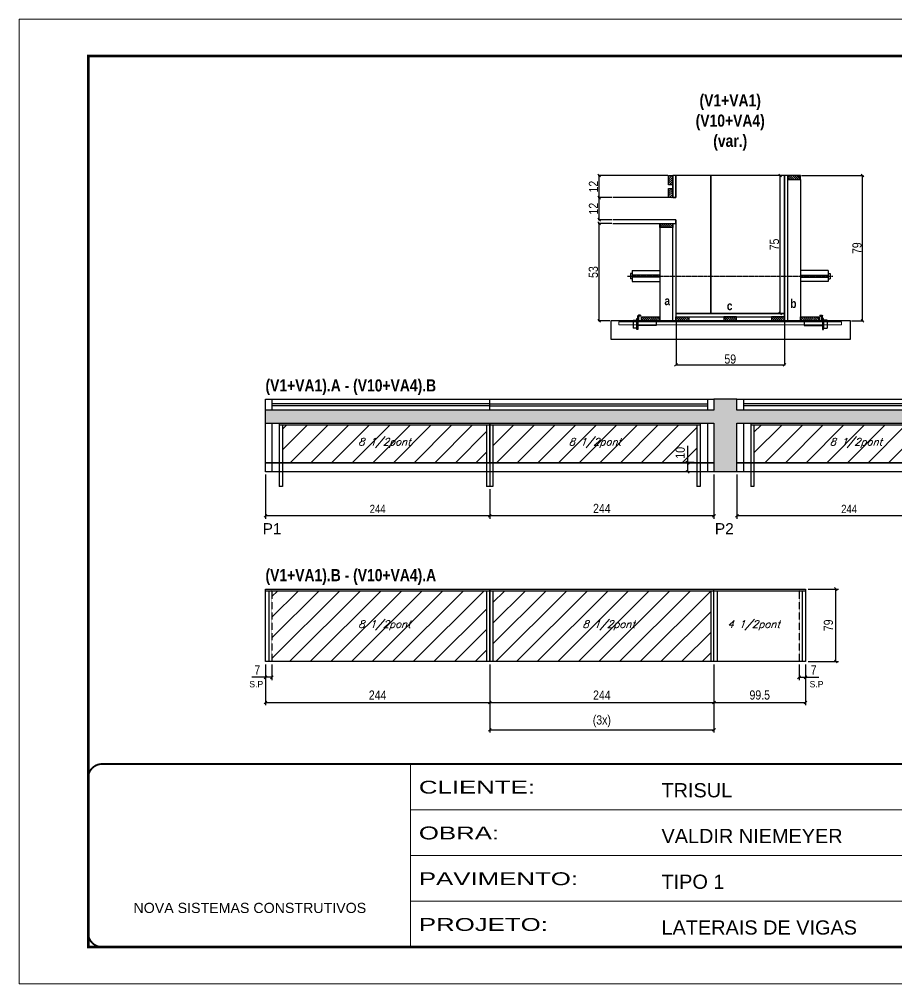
# Model space of a CAD drawing. Extents: x 3330 to 22105, y 1197 to 30204.
# Drawn here: x 16030 to 16984, y 20723 to 21773 of the extents above; entities that cross this region are included whole.
import ezdxf

# ---------------------------------------------------------------- set-up
doc = ezdxf.new("R2010")
doc.units = 0
for name, pattern in [('CONTINUO', [0]), ('DASHED', [0.75, 0.5, -0.25]), ('HIDDEN', [0.375, 0.25, -0.125])]:
    doc.linetypes.add(name, pattern=pattern)
for name, color, linetype in [('5', 5, 'Continuous'), ('barrote', 251, 'Continuous'), ('COTA', 241, 'Continuous'), ('detalhes', 4, 'Continuous'), ('NOMENCLATURA', 7, 'Continuous'), ('Painéis', 200, 'Continuous'), ('presilha', 1, 'Continuous'), ('SARR_2.2x10', 60, 'Continuous'), ('SARR_2.2x7', 40, 'Continuous'), ('SARR_3.5x7', 81, 'Continuous'), ('SARR_EDITAR', 141, 'Continuous'), ('TENSOR', 3, 'Continuous'), ('texto', 7, 'Continuous')]:
    doc.layers.add(name, color=color, linetype=linetype)
for name, color, linetype, lineweight in [('CONCRETO', 251, 'Continuous', 25), ('Folhas', 255, 'Continuous', 9), ('Hachura', 251, 'Continuous', 9), ('SARRAFO DE PRESSAO', 251, 'DASHED', 9), ('SCO-___-LAJ', 2, 'Continuous', 0)]:
    doc.layers.add(name, color=color, linetype=linetype, lineweight=lineweight)
doc.styles.add('ARIAL', font='arial.ttf')
doc.styles.add('COTA TECNICA', font='techl___.ttf', dxfattribs={"height": 10})
doc.styles.add('COTA TECNICA 2X', font='techl___.ttf', dxfattribs={"height": 10})
doc.styles.add('COTA TECNICA-50', font='techl___.ttf', dxfattribs={"height": 9})
doc.styles.add('Romans', font='romans.shx')
doc.styles.add('ROMAS860', font='ROMAS860.SHX')
doc.styles.get("Standard").update_dxf_attribs({"font": 'arial.ttf'})
doc.styles.add('TECNICA', font='techb___.ttf', dxfattribs={"height": 10})
doc.styles.add('Tecnologia', font='')
doc.styles.get('Tecnologia').set_extended_font_data('Forgotten Futurist')
doc.dimstyles.new('COTA PAINEL-50', dxfattribs={"dimtxt": 9, "dimasz": 3, "dimexe": 3, "dimexo": 3, "dimgap": 3, "dimtad": 1, "dimdec": 1, "dimzin": 12, "dimdsep": 46, "dimtxsty": 'COTA TECNICA-50', "dimblk1": 'OBLIQUE', "dimblk2": 'OBLIQUE', "dimsah": 1, "dimcen": 0.9, "dimclrd": 4, "dimclre": 4, "dimclrt": 240, "dimadec": 1, "dimazin": 3, "dimtfac": 1, "dimtdec": 1, "dimtmove": 0, "dimatfit": 3, "dimfxl": 1, "dimtolj": 1, "dimtzin": 12, "dimarcsym": 0})
doc.dimstyles.new('PAINEL', dxfattribs={"dimtxt": 10, "dimasz": 3, "dimexe": 3, "dimexo": 3, "dimgap": 3, "dimtad": 1, "dimdec": 1, "dimzin": 12, "dimdsep": 46, "dimtxsty": 'COTA TECNICA', "dimblk1": 'OBLIQUE', "dimblk2": 'OBLIQUE', "dimsah": 1, "dimcen": 0.9, "dimclrd": 4, "dimclre": 4, "dimclrt": 240, "dimadec": 1, "dimazin": 3, "dimtfac": 1, "dimtdec": 1, "dimtmove": 0, "dimatfit": 3, "dimfxl": 1, "dimtolj": 1, "dimtzin": 12, "dimarcsym": 0})
doc.dimstyles.new('SECAO', dxfattribs={"dimscale": 0.333333, "dimtxt": 5, "dimasz": 9, "dimexe": 3, "dimexo": 3, "dimgap": 3, "dimtad": 1, "dimdec": 1, "dimlfac": 0.5, "dimzin": 12, "dimdsep": 46, "dimtxsty": 'COTA TECNICA 2X', "dimblk1": 'OBLIQUE', "dimblk2": 'OBLIQUE', "dimsah": 1, "dimcen": 0.9, "dimclrd": 4, "dimclre": 4, "dimclrt": 240, "dimadec": 1, "dimazin": 3, "dimtfac": 1, "dimtdec": 1, "dimtmove": 0, "dimatfit": 3, "dimfxl": 1, "dimtolj": 1, "dimtzin": 12, "dimarcsym": 0})
pattern_1 = [(135, (49979.5972, -102067.2723), (-1.122532015, -1.122532015), [])]

# ---------------------------------------------------------------- blocks, each defined once
blk = doc.blocks.new('9999999999')
at = {"color": 30, "linetype": 'CONTINUO'}
for p, q in [((98564.6, 34230.2), (98564.6, 34429.4)), ((98564.6, 34379.6), (99584, 34379.6)), ((98564.6, 34329.8), (99488, 34329.8)), ((98564.6, 34280), (99488, 34280))]:
    blk.add_line(p, q, dxfattribs=at)
at = {"color": 30, "linetype": 'CONTINUO', "const_width": 2}
blk.add_lwpolyline([(99584, 34230.2), (99584, 34414.4, 0.414214), (99569, 34429.4), (98229, 34429.4, 0.414214), (98214, 34414.4), (98214, 34245.2, 0.414214), (98229, 34230.2), (99584, 34230.2)], format="xyb", dxfattribs=at)
at = {"layer": 'Folhas'}
blk.add_lwpolyline([(98139, 34190.2), (99624, 34190.2), (99624, 35240.2), (98139, 35240.2)], close=True, dxfattribs=at)
at = {"layer": 'Folhas', "color": 30, "const_width": 3}
blk.add_lwpolyline([(98214, 34230.2), (99584, 34230.2), (99584, 35200.2), (98214, 35200.2)], close=True, dxfattribs=at)
at = {"color": 7, "linetype": 'Continuous', "ltscale": 5, "style": 'ARIAL'}
for s, height, p in [('TRISUL', 15.48, (98837.7, 34393.1)), ('VALDIR NIEMEYER', 15.483, (98837.7, 34343.3)), ('TIPO 1', 15.48, (98837.7, 34293.5)), ('NOVA SISTEMAS CONSTRUTIVOS', 11.059, (98263.2, 34267.2)), ('LATERAIS DE VIGAS', 15.483, (98837.7, 34243.7))]:
    blk.add_text(s, height=height, dxfattribs=at).set_placement(p)
at = {"layer": 'Folhas', "color": 7, "style": 'Tecnologia', "width": 1.5}
for s, p in [('CLIENTE:', (98573.7, 34397.2)), ('OBRA:', (98573.7, 34347.3)), ('PAVIMENTO:', (98573.7, 34297.5)), ('PROJETO:', (98573.7, 34247.7))]:
    blk.add_text(s, height=14, dxfattribs=at).set_placement(p)
blk = doc.blocks.new('PRESILHA METÁLICA 1')
at = {"layer": 'presilha'}
for p, q in [((7.5, 10.6), (7.5, 19.9)), ((12, 21), (8.6, 21)), ((9, 11.6), (9, 18.9)), ((12, 19.5), (9.6, 19.5)), ((12, 21), (12, 19.5)), ((0, 13), (6, 13)), ((0, 13), (0, 0)), ((6, 0), (0, 0)), ((6, 15.5), (7.5, 15.5)), ((6, -2.5), (6, 15.5)), ((6, 13), (6, 0)), ((7.5, 15.5), (7.5, -2.5)), ((37.5, 4.1), (7.5, 4.1)), ((37.5, 11), (9.6, 11)), ((37.5, 11), (37.5, 4.1)), ((7.5, -2.5), (6, -2.5))]:
    blk.add_line(p, q, dxfattribs=at)
for centre, radius, start, end in [((8.6, 19.9), 1.14, 90, 180), ((9.6, 18.9), 0.57, 90, 180), ((9.6, 11.6), 0.57, 180, 270)]:
    blk.add_arc(centre, radius, start, end, dxfattribs=at)
blk = doc.blocks.new('_Oblique')
at = {"color": 0, "linetype": 'ByBlock', "lineweight": -2}
blk.add_line((-0.5, -0.5), (0.5, 0.5), dxfattribs=at)
blk = doc.blocks.new('*D2617')
at = {"layer": 'COTA', "color": 4, "lineweight": -2, "transparency": 16777216}
for p, q in [((16880.7, 21602.9), (16948.1, 21602.9)), ((16947.1, 21444.9), (16947.1, 21602.9)), ((16935, 21444.9), (16948.1, 21444.9))]:
    blk.add_line(p, q, dxfattribs=at)
at = {"layer": 'Defpoints', "color": 0, "transparency": 16777216}
for p in [(16879.7, 21602.9), (16947.1, 21602.9), (16934, 21444.9)]:
    blk.add_point(p, dxfattribs=at)
at = {"layer": 'COTA', "color": 4, "lineweight": -2, "transparency": 16777216, "xscale": 3, "yscale": 3, "zscale": 3}
for p, rotation in [((16947.1, 21602.9), 90), ((16947.1, 21444.9), 270)]:
    blk.add_blockref('_Oblique', p, dxfattribs=dict(at, rotation=rotation))
at = {"layer": 'COTA', "color": 240, "transparency": 16777216, "insert": (16941, 21523.9), "char_height": 10, "attachment_point": 5, "rotation": 90, "style": 'COTA TECNICA 2X'}
blk.add_mtext('\\A1;79', dxfattribs=at)
blk = doc.blocks.new('*D2618')
at = {"layer": 'COTA', "color": 4, "lineweight": -2, "transparency": 16777216}
for p, q in [((16861.1, 21602.9), (16856.3, 21602.9)), ((16857.3, 21452.9), (16857.3, 21602.9)), ((16861.1, 21452.9), (16856.3, 21452.9))]:
    blk.add_line(p, q, dxfattribs=at)
at = {"layer": 'Defpoints', "color": 0, "transparency": 16777216}
for p in [(16857.3, 21602.9), (16862.1, 21602.9), (16862.1, 21452.9)]:
    blk.add_point(p, dxfattribs=at)
at = {"layer": 'COTA', "color": 4, "lineweight": -2, "transparency": 16777216, "xscale": 3, "yscale": 3, "zscale": 3}
for p, rotation in [((16857.3, 21602.9), 90), ((16857.3, 21452.9), 270)]:
    blk.add_blockref('_Oblique', p, dxfattribs=dict(at, rotation=rotation))
at = {"layer": 'COTA', "color": 240, "transparency": 16777216, "insert": (16851.2, 21527.9), "char_height": 10, "attachment_point": 5, "rotation": 90, "style": 'COTA TECNICA 2X'}
blk.add_mtext('\\A1;75', dxfattribs=at)
blk = doc.blocks.new('*D2619')
at = {"layer": 'COTA', "color": 4, "lineweight": -2, "transparency": 16777216}
for p, q in [((16674.4, 21550.9), (16659.4, 21550.9)), ((16660.4, 21444.9), (16660.4, 21550.9)), ((16672, 21444.9), (16659.4, 21444.9))]:
    blk.add_line(p, q, dxfattribs=at)
at = {"layer": 'Defpoints', "color": 0, "transparency": 16777216}
for p in [(16660.4, 21550.9), (16675.4, 21550.9), (16673, 21444.9)]:
    blk.add_point(p, dxfattribs=at)
at = {"layer": 'COTA', "color": 4, "lineweight": -2, "transparency": 16777216, "xscale": 3, "yscale": 3, "zscale": 3}
for p, rotation in [((16660.4, 21550.9), 90), ((16660.4, 21444.9), 270)]:
    blk.add_blockref('_Oblique', p, dxfattribs=dict(at, rotation=rotation))
at = {"layer": 'COTA', "color": 240, "transparency": 16777216, "insert": (16654.2, 21497.9), "char_height": 10, "attachment_point": 5, "rotation": 90, "style": 'COTA TECNICA 2X'}
blk.add_mtext('\\A1;53', dxfattribs=at)
blk = doc.blocks.new('*D2620')
at = {"layer": 'COTA', "color": 4, "lineweight": -2, "transparency": 16777216}
for p, q in [((16674.4, 21578.9), (16659.4, 21578.9)), ((16660.4, 21554.9), (16660.4, 21578.9)), ((16674.4, 21554.9), (16659.4, 21554.9))]:
    blk.add_line(p, q, dxfattribs=at)
at = {"layer": 'Defpoints', "color": 0, "transparency": 16777216}
for p in [(16660.4, 21578.9), (16675.4, 21578.9), (16675.4, 21554.9)]:
    blk.add_point(p, dxfattribs=at)
at = {"layer": 'COTA', "color": 4, "lineweight": -2, "transparency": 16777216, "xscale": 3, "yscale": 3, "zscale": 3}
for p, rotation in [((16660.4, 21578.9), 90), ((16660.4, 21554.9), 270)]:
    blk.add_blockref('_Oblique', p, dxfattribs=dict(at, rotation=rotation))
at = {"layer": 'COTA', "color": 240, "transparency": 16777216, "insert": (16654.3, 21566.9), "char_height": 10, "attachment_point": 5, "rotation": 90, "style": 'COTA TECNICA 2X'}
blk.add_mtext('\\A1;12', dxfattribs=at)
blk = doc.blocks.new('*D2621')
at = {"layer": 'COTA', "color": 4, "lineweight": -2, "transparency": 16777216}
for p, q in [((16735.1, 21602.9), (16659.4, 21602.9)), ((16660.4, 21578.9), (16660.4, 21602.9)), ((16674.4, 21578.9), (16659.4, 21578.9))]:
    blk.add_line(p, q, dxfattribs=at)
at = {"layer": 'Defpoints', "color": 0, "transparency": 16777216}
for p in [(16660.4, 21602.9), (16736.1, 21602.9), (16675.4, 21578.9)]:
    blk.add_point(p, dxfattribs=at)
at = {"layer": 'COTA', "color": 4, "lineweight": -2, "transparency": 16777216, "xscale": 3, "yscale": 3, "zscale": 3}
for p, rotation in [((16660.4, 21602.9), 90), ((16660.4, 21578.9), 270)]:
    blk.add_blockref('_Oblique', p, dxfattribs=dict(at, rotation=rotation))
at = {"layer": 'COTA', "color": 240, "transparency": 16777216, "insert": (16654.3, 21590.9), "char_height": 10, "attachment_point": 5, "rotation": 90, "style": 'COTA TECNICA 2X'}
blk.add_mtext('\\A1;12', dxfattribs=at)
blk = doc.blocks.new('*D2622')
at = {"layer": 'COTA', "color": 4, "lineweight": -2, "transparency": 16777216}
for p, q in [((16744.1, 21443.9), (16744.1, 21396)), ((16862.1, 21443.9), (16862.1, 21396)), ((16744.1, 21397), (16862.1, 21397))]:
    blk.add_line(p, q, dxfattribs=at)
at = {"layer": 'Defpoints', "color": 0, "transparency": 16777216}
for p in [(16744.1, 21444.9), (16862.1, 21444.9), (16862.1, 21397)]:
    blk.add_point(p, dxfattribs=at)
at = {"layer": 'COTA', "color": 4, "lineweight": -2, "transparency": 16777216, "xscale": 3, "yscale": 3, "zscale": 3, "rotation": 180}
blk.add_blockref('_Oblique', (16744.1, 21397), dxfattribs=at)
at = {"layer": 'COTA', "color": 4, "lineweight": -2, "transparency": 16777216, "xscale": 3, "yscale": 3, "zscale": 3}
blk.add_blockref('_Oblique', (16862.1, 21397), dxfattribs=at)
at = {"layer": 'COTA', "color": 240, "transparency": 16777216, "insert": (16803.1, 21403.1), "char_height": 10, "attachment_point": 5, "style": 'COTA TECNICA 2X'}
blk.add_mtext('\\A1;59', dxfattribs=at)
blk = doc.blocks.new('*D2623')
at = {"layer": 'COTA', "color": 4, "linetype": 'ByBlock', "lineweight": -2, "transparency": 16777216}
for p, q in [((16297.4, 21277.4), (16297.4, 21229.4)), ((16541.4, 21261.4), (16541.4, 21229.4)), ((16541.4, 21232.4), (16297.4, 21232.4))]:
    blk.add_line(p, q, dxfattribs=at)
at = {"layer": 'Defpoints', "color": 0, "linetype": 'ByBlock', "transparency": 16777216}
for p in [(16297.4, 21280.4), (16541.4, 21264.4), (16297.4, 21232.4)]:
    blk.add_point(p, dxfattribs=at)
at = {"layer": 'COTA', "color": 4, "linetype": 'ByBlock', "lineweight": -2, "transparency": 16777216, "xscale": 3, "yscale": 3, "zscale": 3, "rotation": 180}
blk.add_blockref('_Oblique', (16297.4, 21232.4), dxfattribs=at)
at = {"layer": 'COTA', "color": 4, "linetype": 'ByBlock', "lineweight": -2, "transparency": 16777216, "xscale": 3, "yscale": 3, "zscale": 3}
blk.add_blockref('_Oblique', (16541.4, 21232.4), dxfattribs=at)
at = {"layer": 'COTA', "color": 240, "linetype": 'ByBlock', "transparency": 16777216, "insert": (16419.4, 21240), "char_height": 9, "attachment_point": 5, "style": 'COTA TECNICA-50'}
blk.add_mtext('\\A1;244', dxfattribs=at)
blk = doc.blocks.new('*D2624')
at = {"layer": 'COTA', "color": 4, "linetype": 'ByBlock', "lineweight": -2, "transparency": 16777216}
for p, q in [((16785.4, 21277.4), (16785.4, 21229.4)), ((16541.4, 21261.4), (16541.4, 21229.4)), ((16785.4, 21232.4), (16541.4, 21232.4))]:
    blk.add_line(p, q, dxfattribs=at)
at = {"layer": 'Defpoints', "color": 0, "linetype": 'ByBlock', "transparency": 16777216}
for p in [(16785.4, 21280.4), (16541.4, 21264.4), (16541.4, 21232.4)]:
    blk.add_point(p, dxfattribs=at)
at = {"layer": 'COTA', "color": 4, "linetype": 'ByBlock', "lineweight": -2, "transparency": 16777216, "xscale": 3, "yscale": 3, "zscale": 3, "rotation": 180}
blk.add_blockref('_Oblique', (16541.4, 21232.4), dxfattribs=at)
at = {"layer": 'COTA', "color": 4, "linetype": 'ByBlock', "lineweight": -2, "transparency": 16777216, "xscale": 3, "yscale": 3, "zscale": 3}
blk.add_blockref('_Oblique', (16785.4, 21232.4), dxfattribs=at)
at = {"layer": 'COTA', "color": 240, "linetype": 'ByBlock', "transparency": 16777216, "insert": (16663.4, 21240.5), "char_height": 10, "attachment_point": 5, "style": 'COTA TECNICA'}
blk.add_mtext('\\A1;244', dxfattribs=at)
blk = doc.blocks.new('*D2625')
at = {"layer": 'COTA', "color": 4, "linetype": 'ByBlock', "lineweight": -2, "transparency": 16777216}
for p, q in [((16810.4, 21277.4), (16810.4, 21229.4)), ((17054.4, 21261.4), (17054.4, 21229.4)), ((17054.4, 21232.4), (16810.4, 21232.4))]:
    blk.add_line(p, q, dxfattribs=at)
at = {"layer": 'Defpoints', "color": 0, "linetype": 'ByBlock', "transparency": 16777216}
for p in [(16810.4, 21280.4), (17054.4, 21264.4), (16810.4, 21232.4)]:
    blk.add_point(p, dxfattribs=at)
at = {"layer": 'COTA', "color": 4, "linetype": 'ByBlock', "lineweight": -2, "transparency": 16777216, "xscale": 3, "yscale": 3, "zscale": 3, "rotation": 180}
blk.add_blockref('_Oblique', (16810.4, 21232.4), dxfattribs=at)
at = {"layer": 'COTA', "color": 4, "linetype": 'ByBlock', "lineweight": -2, "transparency": 16777216, "xscale": 3, "yscale": 3, "zscale": 3}
blk.add_blockref('_Oblique', (17054.4, 21232.4), dxfattribs=at)
at = {"layer": 'COTA', "color": 240, "linetype": 'ByBlock', "transparency": 16777216, "insert": (16932.4, 21240), "char_height": 9, "attachment_point": 5, "style": 'COTA TECNICA-50'}
blk.add_mtext('\\A1;244', dxfattribs=at)
blk = doc.blocks.new('*D2629')
at = {"layer": 'COTA', "color": 4, "linetype": 'ByBlock', "lineweight": -2, "transparency": 16777216}
for p, q in [((16756.8, 21290.4), (16756.8, 21308.8)), ((16763.9, 21290.4), (16753.8, 21290.4)), ((16756.8, 21280.4), (16756.8, 21290.4)), ((16763.9, 21280.4), (16753.8, 21280.4))]:
    blk.add_line(p, q, dxfattribs=at)
at = {"layer": 'Defpoints', "color": 0, "linetype": 'ByBlock', "transparency": 16777216}
for p in [(16756.8, 21290.4), (16766.9, 21290.4), (16766.9, 21280.4)]:
    blk.add_point(p, dxfattribs=at)
at = {"layer": 'COTA', "color": 4, "linetype": 'ByBlock', "lineweight": -2, "transparency": 16777216, "xscale": 3, "yscale": 3, "zscale": 3}
for p, rotation in [((16756.8, 21290.4), 90), ((16756.8, 21280.4), 270)]:
    blk.add_blockref('_Oblique', p, dxfattribs=dict(at, rotation=rotation))
at = {"layer": 'COTA', "color": 240, "linetype": 'ByBlock', "transparency": 16777216, "insert": (16748.7, 21301.1), "char_height": 10, "attachment_point": 5, "rotation": 90, "style": 'COTA TECNICA'}
blk.add_mtext('\\A1;10', dxfattribs=at)
blk = doc.blocks.new('*D2631')
at = {"layer": 'COTA', "color": 4, "linetype": 'ByBlock', "lineweight": -2, "transparency": 16777216}
for p, q in [((16887.9, 21152.8), (16921, 21152.8)), ((16918, 21073.8), (16918, 21152.8)), ((16887.9, 21073.8), (16921, 21073.8))]:
    blk.add_line(p, q, dxfattribs=at)
at = {"layer": 'Defpoints', "color": 0, "linetype": 'ByBlock', "transparency": 16777216}
for p in [(16884.9, 21152.8), (16918, 21152.8), (16884.9, 21073.8)]:
    blk.add_point(p, dxfattribs=at)
at = {"layer": 'COTA', "color": 4, "linetype": 'ByBlock', "lineweight": -2, "transparency": 16777216, "xscale": 3, "yscale": 3, "zscale": 3}
for p, rotation in [((16918, 21152.8), 90), ((16918, 21073.8), 270)]:
    blk.add_blockref('_Oblique', p, dxfattribs=dict(at, rotation=rotation))
at = {"layer": 'COTA', "color": 240, "linetype": 'ByBlock', "transparency": 16777216, "insert": (16909.9, 21113.3), "char_height": 10, "attachment_point": 5, "rotation": 90, "style": 'COTA TECNICA'}
blk.add_mtext('\\A1;79', dxfattribs=at)
blk = doc.blocks.new('*D2632')
at = {"layer": 'COTA', "color": 4, "linetype": 'ByBlock', "lineweight": -2, "transparency": 16777216}
for p, q in [((16297.4, 21070.8), (16297.4, 21026.2)), ((16541.4, 21070.8), (16541.4, 21026.2)), ((16297.4, 21029.2), (16541.4, 21029.2))]:
    blk.add_line(p, q, dxfattribs=at)
at = {"layer": 'Defpoints', "color": 0, "linetype": 'ByBlock', "transparency": 16777216}
for p in [(16297.4, 21073.8), (16541.4, 21073.8), (16541.4, 21029.2)]:
    blk.add_point(p, dxfattribs=at)
at = {"layer": 'COTA', "color": 4, "linetype": 'ByBlock', "lineweight": -2, "transparency": 16777216, "xscale": 3, "yscale": 3, "zscale": 3, "rotation": 180}
blk.add_blockref('_Oblique', (16297.4, 21029.2), dxfattribs=at)
at = {"layer": 'COTA', "color": 4, "linetype": 'ByBlock', "lineweight": -2, "transparency": 16777216, "xscale": 3, "yscale": 3, "zscale": 3}
blk.add_blockref('_Oblique', (16541.4, 21029.2), dxfattribs=at)
at = {"layer": 'COTA', "color": 240, "linetype": 'ByBlock', "transparency": 16777216, "insert": (16419.4, 21037.3), "char_height": 10, "attachment_point": 5, "style": 'COTA TECNICA'}
blk.add_mtext('\\A1;244', dxfattribs=at)
blk = doc.blocks.new('*D2633')
at = {"layer": 'COTA', "color": 4, "linetype": 'ByBlock', "lineweight": -2, "transparency": 16777216}
for p, q in [((16541.4, 21070.8), (16541.4, 21026.2)), ((16785.4, 21070.8), (16785.4, 21026.2)), ((16541.4, 21029.2), (16785.4, 21029.2))]:
    blk.add_line(p, q, dxfattribs=at)
at = {"layer": 'Defpoints', "color": 0, "linetype": 'ByBlock', "transparency": 16777216}
for p in [(16541.4, 21073.8), (16785.4, 21073.8), (16785.4, 21029.2)]:
    blk.add_point(p, dxfattribs=at)
at = {"layer": 'COTA', "color": 4, "linetype": 'ByBlock', "lineweight": -2, "transparency": 16777216, "xscale": 3, "yscale": 3, "zscale": 3, "rotation": 180}
blk.add_blockref('_Oblique', (16541.4, 21029.2), dxfattribs=at)
at = {"layer": 'COTA', "color": 4, "linetype": 'ByBlock', "lineweight": -2, "transparency": 16777216, "xscale": 3, "yscale": 3, "zscale": 3}
blk.add_blockref('_Oblique', (16785.4, 21029.2), dxfattribs=at)
at = {"layer": 'COTA', "color": 240, "linetype": 'ByBlock', "transparency": 16777216, "insert": (16663.4, 21037.3), "char_height": 10, "attachment_point": 5, "style": 'COTA TECNICA'}
blk.add_mtext('\\A1;244', dxfattribs=at)
blk = doc.blocks.new('*D2634')
at = {"layer": 'COTA', "color": 4, "linetype": 'ByBlock', "lineweight": -2, "transparency": 16777216}
for p, q in [((16785.4, 21070.8), (16785.4, 21026.2)), ((16884.9, 21070.8), (16884.9, 21026.2)), ((16785.4, 21029.2), (16884.9, 21029.2))]:
    blk.add_line(p, q, dxfattribs=at)
at = {"layer": 'Defpoints', "color": 0, "linetype": 'ByBlock', "transparency": 16777216}
for p in [(16785.4, 21073.8), (16884.9, 21073.8), (16884.9, 21029.2)]:
    blk.add_point(p, dxfattribs=at)
at = {"layer": 'COTA', "color": 4, "linetype": 'ByBlock', "lineweight": -2, "transparency": 16777216, "xscale": 3, "yscale": 3, "zscale": 3, "rotation": 180}
blk.add_blockref('_Oblique', (16785.4, 21029.2), dxfattribs=at)
at = {"layer": 'COTA', "color": 4, "linetype": 'ByBlock', "lineweight": -2, "transparency": 16777216, "xscale": 3, "yscale": 3, "zscale": 3}
blk.add_blockref('_Oblique', (16884.9, 21029.2), dxfattribs=at)
at = {"layer": 'COTA', "color": 240, "linetype": 'ByBlock', "transparency": 16777216, "insert": (16835.2, 21037.4), "char_height": 10, "attachment_point": 5, "style": 'COTA TECNICA'}
blk.add_mtext('\\A1;99.5', dxfattribs=at)
blk = doc.blocks.new('*D2635')
at = {"layer": 'COTA', "color": 4, "linetype": 'ByBlock', "lineweight": -2, "transparency": 16777216}
for p, q in [((16297.4, 21070.8), (16297.4, 21053.7)), ((16304.4, 21070.8), (16304.4, 21053.7)), ((16297.4, 21056.7), (16282.7, 21056.7)), ((16304.4, 21056.7), (16297.4, 21056.7))]:
    blk.add_line(p, q, dxfattribs=at)
at = {"layer": 'Defpoints', "color": 0, "linetype": 'ByBlock', "transparency": 16777216}
for p in [(16297.4, 21073.8), (16304.4, 21073.8), (16297.4, 21056.7)]:
    blk.add_point(p, dxfattribs=at)
at = {"layer": 'COTA', "color": 4, "linetype": 'ByBlock', "lineweight": -2, "transparency": 16777216, "xscale": 3, "yscale": 3, "zscale": 3, "rotation": 180}
blk.add_blockref('_Oblique', (16297.4, 21056.7), dxfattribs=at)
at = {"layer": 'COTA', "color": 4, "linetype": 'ByBlock', "lineweight": -2, "transparency": 16777216, "xscale": 3, "yscale": 3, "zscale": 3}
blk.add_blockref('_Oblique', (16304.4, 21056.7), dxfattribs=at)
at = {"layer": 'COTA', "color": 240, "linetype": 'ByBlock', "transparency": 16777216, "insert": (16288.5, 21064.7), "char_height": 10, "attachment_point": 5, "style": 'COTA TECNICA'}
blk.add_mtext('\\A1;7', dxfattribs=at)
blk = doc.blocks.new('*D2636')
at = {"layer": 'COTA', "color": 4, "linetype": 'ByBlock', "lineweight": -2, "transparency": 16777216}
for p, q in [((16541.4, 21070.8), (16541.4, 20996.6)), ((16785.4, 21070.8), (16785.4, 20996.6)), ((16541.4, 20999.6), (16785.4, 20999.6))]:
    blk.add_line(p, q, dxfattribs=at)
at = {"layer": 'Defpoints', "color": 0, "linetype": 'ByBlock', "transparency": 16777216}
for p in [(16541.4, 21073.8), (16785.4, 21073.8), (16785.4, 20999.6)]:
    blk.add_point(p, dxfattribs=at)
at = {"layer": 'COTA', "color": 4, "linetype": 'ByBlock', "lineweight": -2, "transparency": 16777216, "xscale": 3, "yscale": 3, "zscale": 3, "rotation": 180}
blk.add_blockref('_Oblique', (16541.4, 20999.6), dxfattribs=at)
at = {"layer": 'COTA', "color": 4, "linetype": 'ByBlock', "lineweight": -2, "transparency": 16777216, "xscale": 3, "yscale": 3, "zscale": 3}
blk.add_blockref('_Oblique', (16785.4, 20999.6), dxfattribs=at)
at = {"layer": 'COTA', "color": 240, "linetype": 'ByBlock', "transparency": 16777216, "insert": (16663.4, 21008.8), "char_height": 10, "attachment_point": 5, "style": 'COTA TECNICA'}
blk.add_mtext('\\A1;(3x)', dxfattribs=at)
blk = doc.blocks.new('*D2637')
at = {"layer": 'COTA', "color": 4, "linetype": 'ByBlock', "lineweight": -2, "transparency": 16777216}
for p, q in [((16877.9, 21070.8), (16877.9, 21053.7)), ((16884.9, 21070.8), (16884.9, 21053.7)), ((16877.9, 21056.7), (16884.9, 21056.7)), ((16884.9, 21056.7), (16899.6, 21056.7))]:
    blk.add_line(p, q, dxfattribs=at)
at = {"layer": 'Defpoints', "color": 0, "linetype": 'ByBlock', "transparency": 16777216}
for p in [(16877.9, 21073.8), (16884.9, 21073.8), (16884.9, 21056.7)]:
    blk.add_point(p, dxfattribs=at)
at = {"layer": 'COTA', "color": 4, "linetype": 'ByBlock', "lineweight": -2, "transparency": 16777216, "xscale": 3, "yscale": 3, "zscale": 3, "rotation": 180}
blk.add_blockref('_Oblique', (16877.9, 21056.7), dxfattribs=at)
at = {"layer": 'COTA', "color": 4, "linetype": 'ByBlock', "lineweight": -2, "transparency": 16777216, "xscale": 3, "yscale": 3, "zscale": 3}
blk.add_blockref('_Oblique', (16884.9, 21056.7), dxfattribs=at)
at = {"layer": 'COTA', "color": 240, "linetype": 'ByBlock', "transparency": 16777216, "insert": (16893.8, 21064.7), "char_height": 10, "attachment_point": 5, "style": 'COTA TECNICA'}
blk.add_mtext('\\A1;7', dxfattribs=at)

msp = doc.modelspace()

# ---------------------------------------------------------------- hatches: boundary and pattern name
at = {"layer": 'COTA', "linetype": 'ByBlock'}
h = msp.add_hatch(dxfattribs=at)
h.set_pattern_fill('AR-CONC', color=256, scale=0.03)
h.set_pattern_definition([(50, (-114733.947, -6876.6787), (5.46554007, -0.47817257), [0.5715, -6.2865]), (355, (-114733.947, -6876.679), (-1.05730264, 5.73170536), [0.4572, -5.02921753]), (100.4514447, (-114733.4915, -6876.7186), (4.40823741, 5.25353256), [0.48570026, -5.34270734]), (46.1842, (-114733.947, -6875.155), (8.13237123, -1.26126984), [0.85725, -9.42975]), (96.6355576, (-114733.269, -6875.26), (7.122124, 7.42278374), [0.7285507, -8.01406824]), (351.184151, (-114733.947, -6875.155), (7.122124, 7.42278374), [0.685799, -7.54379196]), (21, (-114733.185, -6875.5357), (4.54843174, -3.06795595), [0.5715, -6.2865]), (326, (-114733.185, -6875.536), (1.85406085, 5.52563898), [0.4572, -5.0292]), (71.451445, (-114732.806, -6875.7914), (6.40249258, 2.45768307), [0.48570026, -5.34269813]), (37.5, (-114733.947, -6876.6787), (0.092658098, 2.536651166), [0, -4.96824, 0, -5.1054, 0, -5.04825]), (7.5, (-114733.947, -6876.6787), (2.004589875, 3.005417245), [0, -2.91084, 0, -4.85394, 0, -1.92405]), (327.5, (-114735.6463, -6876.6787), (4.067717855, -0.17186232), [0, -1.905, 0, -5.9436, 0, -7.8867]), (317.5, (-114736.4083, -6876.6787), (4.44387544, 0.76279473), [0, -2.4765, 0, -3.94716, 0, -5.6007])])
h.paths.add_polyline_path([(16810.41, 21333.37), (17054.41, 21333.37), (17298.41, 21333.37), (17298.41, 21347.37), (16810.41, 21347.37), (16810.41, 21359.37), (16785.41, 21359.37), (16785.41, 21347.37), (16297.41, 21347.37), (16297.41, 21333.37), (16541.41, 21333.37), (16785.41, 21333.37), (16785.41, 21290.37), (16785.41, 21280.37), (16810.41, 21280.37), (16810.41, 21290.37)])
at = {"layer": 'Hachura', "linetype": 'ByBlock'}
h = msp.add_hatch(dxfattribs=at)
h.set_pattern_fill('ANSI31', color=256, scale=5)
h.set_pattern_definition([(45, (-114733.947, -6876.679), (-11.2253202, 11.2253202), [])])
h.paths.add_polyline_path([(16537.91, 21290.37), (16537.91, 21331.17), (16315.91, 21331.17), (16315.91, 21290.37)])
h.paths.add_polyline_path([(16766.91, 21290.37), (16766.91, 21331.17), (16544.91, 21331.17), (16544.91, 21290.37)])
h.paths.add_polyline_path([(16828.91, 21331.17), (16828.91, 21290.37), (17050.91, 21290.37), (17050.91, 21331.17)])
h.paths.add_polyline_path([(17057.91, 21331.17), (17057.91, 21290.37), (17279.91, 21290.37), (17279.91, 21331.17)])
h = msp.add_hatch(dxfattribs=at)
h.set_pattern_fill('ANSI31', color=256, scale=5)
h.set_pattern_definition([(45, (-114576.441, -6575.657), (-11.2253202, 11.2253202), [])])
h.paths.add_polyline_path([(16537.91, 21073.81), (16537.91, 21150.61), (16304.41, 21150.61), (16304.41, 21073.81)])
h.paths.add_polyline_path([(16781.91, 21073.81), (16781.91, 21150.61), (16544.91, 21150.61), (16544.91, 21073.81)])
at = {"layer": 'SARR_2.2x10'}
h = msp.add_hatch(dxfattribs=at)
h.set_pattern_fill('ANSI31', color=256, scale=0.5, angle=90)
h.set_pattern_definition([(135, (49899.9972, -102067.2723), (-1.122532015, -1.122532015), [])])
h.paths.add_polyline_path([(16706.46, 21449.3), (16706.46, 21444.9), (16726.46, 21444.9), (16726.46, 21449.3)])
h = msp.add_hatch(dxfattribs=at)
h.set_pattern_fill('ANSI31', color=256, scale=0.5, angle=90)
h.set_pattern_definition([(135, (50073.1972, -102067.2723), (-1.122532015, -1.122532015), [])])
h.paths.add_polyline_path([(16879.66, 21449.3), (16879.66, 21444.9), (16899.66, 21444.9), (16899.66, 21449.3)])
at = {"layer": 'SARR_2.2x7'}
h = msp.add_hatch(dxfattribs=at)
h.set_pattern_fill('ANSI31', color=256, scale=0.5, angle=180)
h.set_pattern_definition([(225, (140252.6282, 54756.436), (1.122532015, -1.122532015), [])])
h.paths.add_polyline_path([(16736.06, 21592.9), (16740.46, 21592.9), (16740.46, 21602.9), (16736.06, 21602.9)])
h = msp.add_hatch(dxfattribs=at)
h.set_pattern_fill('ANSI31', color=256, scale=0.5, angle=90)
h.set_pattern_definition([(135, (49973.9972, -101913.6723), (-1.122532015, -1.122532015), [])])
h.paths.add_polyline_path([(16865.66, 21602.9), (16865.66, 21598.5), (16879.66, 21598.5), (16879.66, 21602.9)])
h = msp.add_hatch(dxfattribs=at)
h.set_pattern_fill('ANSI31', color=256, scale=0.5, angle=180)
h.set_pattern_definition([(225, (140252.6282, 54742.436), (1.122532015, -1.122532015), [])])
h.paths.add_polyline_path([(16736.06, 21578.9), (16740.46, 21578.9), (16740.46, 21588.9), (16736.06, 21588.9)])
h = msp.add_hatch(dxfattribs=at)
h.set_pattern_fill('ANSI31', color=256, scale=0.5, angle=90)
h.set_pattern_definition([(135, (49893.9972, -101965.6723), (-1.122532015, -1.122532015), [])])
h.paths.add_polyline_path([(16740.46, 21550.9), (16740.46, 21546.5), (16726.46, 21546.5), (16726.46, 21550.9)])
h = msp.add_hatch(dxfattribs=at)
h.set_pattern_fill('ANSI31', color=256, scale=0.5, angle=90)
h.set_pattern_definition(pattern_1)
h.paths.add_polyline_path([(16758.06, 21444.9), (16758.06, 21449.3), (16744.06, 21449.3), (16744.06, 21444.9)])
h = msp.add_hatch(dxfattribs=at)
h.set_pattern_fill('ANSI31', color=256, scale=0.5, angle=90)
h.set_pattern_definition([(135, (49927.5972, -102067.2723), (-1.122532015, -1.122532015), [])])
h.paths.add_polyline_path([(16796.06, 21444.9), (16796.06, 21449.3), (16810.06, 21449.3), (16810.06, 21444.9)])
h = msp.add_hatch(dxfattribs=at)
h.set_pattern_fill('ANSI31', color=256, scale=0.5, angle=90)
h.set_pattern_definition(pattern_1)
h.paths.add_polyline_path([(16848.06, 21444.9), (16848.06, 21449.3), (16862.06, 21449.3), (16862.06, 21444.9)])

# ---------------------------------------------------------------- linework, layer by layer
at = {"ltscale": 3}
for p, q in [((16694.46, 21496.46), (16694.46, 21490.46)), ((16696.46, 21496.46), (16694.46, 21496.46)), ((16696.46, 21499.46), (16696.46, 21487.46)), ((16696.46, 21499.46), (16726.46, 21499.46)), ((16726.46, 21494.46), (16696.46, 21494.46)), ((16909.66, 21499.46), (16879.66, 21499.46)), ((16879.66, 21494.46), (16909.66, 21494.46)), ((16909.66, 21499.46), (16909.66, 21487.46)), ((16909.66, 21496.46), (16911.66, 21496.46)), ((16911.66, 21496.46), (16911.66, 21490.46)), ((16696.46, 21490.46), (16694.46, 21490.46)), ((16726.46, 21492.46), (16696.46, 21492.46)), ((16696.46, 21487.46), (16726.46, 21487.46)), ((16879.66, 21492.46), (16909.66, 21492.46)), ((16909.66, 21487.46), (16879.66, 21487.46)), ((16909.66, 21490.46), (16911.66, 21490.46))]:
    msp.add_line(p, q, dxfattribs=at)
at = {"layer": 'barrote'}
msp.add_lwpolyline([(16673, 21424.9), (16934.03, 21424.9), (16934.03, 21444.9), (16673, 21444.9)], close=True, dxfattribs=at)
at = {"layer": 'CONCRETO', "linetype": 'Continuous'}
for p, q in [((16740.46, 21578.9), (16740.46, 21602.9)), ((16862.06, 21602.9), (16744.06, 21602.9)), ((16744.06, 21602.9), (16744.06, 21578.9)), ((16782.06, 21602.9), (16782.06, 21452.9)), ((16782.06, 21452.9), (16782.06, 21602.9)), ((16862.06, 21452.9), (16862.06, 21602.9)), ((16744.06, 21578.9), (16675.36, 21578.9)), ((16744.06, 21554.9), (16744.06, 21452.9)), ((16744.06, 21452.9), (16862.06, 21452.9)), ((16782.06, 21452.9), (16862.06, 21452.9))]:
    msp.add_line(p, q, dxfattribs=at)
at = {"layer": 'COTA', "linetype": 'ByBlock'}
for p, q in [((16810.41, 21359.37), (16785.41, 21359.37)), ((16297.41, 21333.37), (16297.41, 21347.37)), ((16541.41, 21280.37), (16541.41, 21264.37)), ((16810.41, 21280.37), (16785.41, 21280.37)), ((16315.91, 21264.37), (16312.41, 21264.37)), ((16544.91, 21264.37), (16537.91, 21264.37)), ((16770.41, 21264.37), (16766.91, 21264.37)), ((16828.91, 21264.37), (16825.41, 21264.37))]:
    msp.add_line(p, q, dxfattribs=at)
at = {"layer": 'Painéis', "linetype": 'Continuous'}
for p, q in [((16541.41, 21347.37), (16541.41, 21359.37)), ((16541.41, 21290.37), (16541.41, 21333.37)), ((16541.41, 21290.37), (16541.41, 21280.37)), ((16785.41, 21073.81), (16785.41, 21152.81))]:
    msp.add_line(p, q, dxfattribs=at)
for points in [[(16744.06, 21578.9), (16744.06, 21602.9), (16740.46, 21602.9), (16740.46, 21578.9)], [(16865.66, 21444.9), (16865.66, 21602.9), (16862.06, 21602.9), (16862.06, 21444.9)], [(16862.06, 21452.9), (16744.06, 21452.9), (16744.06, 21449.3), (16862.06, 21449.3)], [(16297.41, 21359.37), (16785.41, 21359.37), (16785.41, 21347.37), (16297.41, 21347.37)], [(16810.41, 21359.37), (17298.41, 21359.37), (17298.41, 21347.37), (16810.41, 21347.37)], [(16297.41, 21333.37), (16541.41, 21333.37), (16541.41, 21290.37), (16297.41, 21290.37)], [(16541.41, 21333.37), (16785.41, 21333.37), (16785.41, 21290.37), (16541.41, 21290.37)], [(16810.41, 21333.37), (17054.41, 21333.37), (17054.41, 21290.37), (16810.41, 21290.37)], [(16297.41, 21290.37), (16785.41, 21290.37), (16785.41, 21280.37), (16297.41, 21280.37)], [(16810.41, 21290.37), (17298.41, 21290.37), (17298.41, 21280.37), (16810.41, 21280.37)], [(16297.41, 21152.81), (16541.41, 21152.81), (16541.41, 21073.81), (16297.41, 21073.81)], [(16541.41, 21152.81), (16884.91, 21152.81), (16884.91, 21073.81), (16541.41, 21073.81)]]:
    msp.add_lwpolyline(points, close=True, dxfattribs=at)
msp.add_lwpolyline([(16675.36, 21550.9), (16744.06, 21550.9), (16744.06, 21554.9), (16675.36, 21554.9)], dxfattribs=at)
at = {"layer": 'Painéis', "linetype": 'Continuous', "elevation": 0}
msp.add_lwpolyline([(16740.46, 21444.9), (16740.46, 21550.9), (16744.06, 21550.9), (16744.06, 21444.9)], close=True, dxfattribs=at)
at = {"layer": 'SARR_2.2x10', "elevation": 0}
msp.add_lwpolyline([(16706.46, 21449.3), (16726.46, 21449.3), (16726.46, 21444.9), (16706.46, 21444.9)], close=True, dxfattribs=at)
at = {"layer": 'SARR_2.2x10'}
msp.add_lwpolyline([(16879.66, 21449.3), (16899.66, 21449.3), (16899.66, 21444.9), (16879.66, 21444.9)], close=True, dxfattribs=at)
at = {"layer": 'SARR_2.2x7', "linetype": 'Continuous'}
for p, q in [((16304.41, 21359.37), (16304.41, 21347.37)), ((16778.41, 21359.37), (16778.41, 21347.37)), ((16817.41, 21359.37), (16817.41, 21347.37)), ((16304.41, 21333.37), (16304.41, 21290.37)), ((16541.41, 21331.17), (16312.41, 21331.17)), ((16770.41, 21331.17), (16541.41, 21331.17)), ((16778.41, 21333.37), (16778.41, 21290.37)), ((16817.41, 21333.37), (16817.41, 21290.37)), ((17054.41, 21331.17), (16825.41, 21331.17)), ((16304.41, 21290.37), (16304.41, 21280.37)), ((16778.41, 21290.37), (16778.41, 21280.37)), ((16817.41, 21290.37), (16817.41, 21280.37)), ((16541.41, 21150.61), (16297.41, 21150.61)), ((16785.41, 21150.61), (16541.41, 21150.61)), ((16884.91, 21150.61), (16785.41, 21150.61))]:
    msp.add_line(p, q, dxfattribs=at)
at = {"layer": 'SARR_2.2x7', "linetype": 'HIDDEN'}
for p, q in [((16304.41, 21152.81), (16304.41, 21073.81)), ((16877.91, 21152.81), (16877.91, 21073.81))]:
    msp.add_line(p, q, dxfattribs=at)
at = {"layer": 'SARR_2.2x7'}
for points in [[(16736.06, 21592.9), (16736.06, 21602.9), (16740.46, 21602.9), (16740.46, 21592.9)], [(16736.06, 21578.9), (16736.06, 21588.9), (16740.46, 21588.9), (16740.46, 21578.9)], [(16726.46, 21550.9), (16740.46, 21550.9), (16740.46, 21546.5), (16726.46, 21546.5)], [(16744.06, 21449.3), (16758.06, 21449.3), (16758.06, 21444.9), (16744.06, 21444.9)], [(16810.06, 21449.3), (16796.06, 21449.3), (16796.06, 21444.9), (16810.06, 21444.9)], [(16862.06, 21449.3), (16848.06, 21449.3), (16848.06, 21444.9), (16862.06, 21444.9)]]:
    msp.add_lwpolyline(points, close=True, dxfattribs=at)
at = {"layer": 'SARR_2.2x7', "elevation": 0}
msp.add_lwpolyline([(16879.66, 21602.9), (16865.66, 21602.9), (16865.66, 21598.5), (16879.66, 21598.5)], close=True, dxfattribs=at)
at = {"layer": 'SARR_3.5x7'}
for p, q in [((16312.41, 21333.37), (16312.41, 21264.37)), ((16315.91, 21331.17), (16315.91, 21264.37)), ((16537.91, 21331.17), (16537.91, 21264.37)), ((16544.91, 21331.17), (16544.91, 21264.37)), ((16766.91, 21331.17), (16766.91, 21264.37)), ((16770.41, 21333.37), (16770.41, 21264.37)), ((16825.41, 21333.37), (16825.41, 21264.37)), ((16828.91, 21331.17), (16828.91, 21264.37)), ((16300.91, 21150.61), (16300.91, 21073.81)), ((16537.91, 21150.61), (16537.91, 21073.81)), ((16544.91, 21150.61), (16544.91, 21073.81)), ((16781.91, 21150.61), (16781.91, 21073.81)), ((16788.91, 21150.61), (16788.91, 21073.81)), ((16881.41, 21150.61), (16881.41, 21073.81))]:
    msp.add_line(p, q, dxfattribs=at)
msp.add_lwpolyline([(16865.66, 21598.5), (16879.66, 21598.5), (16879.66, 21444.9), (16865.66, 21444.9)], close=True, dxfattribs=at)
at = {"layer": 'SARR_3.5x7', "elevation": 0}
msp.add_lwpolyline([(16740.46, 21546.5), (16726.46, 21546.5), (16726.46, 21444.9), (16740.46, 21444.9)], close=True, dxfattribs=at)
at = {"layer": 'SARR_EDITAR', "linetype": 'Continuous'}
for p, q in [((16541.41, 21354.37), (16304.41, 21354.37)), ((16541.41, 21352.37), (16304.41, 21352.37)), ((16541.41, 21354.37), (16778.41, 21354.37)), ((16541.41, 21352.37), (16778.41, 21352.37)), ((17054.41, 21354.37), (16817.41, 21354.37)), ((17054.41, 21352.37), (16817.41, 21352.37))]:
    msp.add_line(p, q, dxfattribs=at)
at = {"layer": 'SCO-___-LAJ', "color": 1}
msp.add_lwpolyline([(16682.01, 21443.56), (16924.11, 21443.56), (16924.11, 21440.36), (16682.01, 21440.36)], close=True, dxfattribs=at)
at = {"layer": 'TENSOR', "linetype": 'HIDDEN', "ltscale": 0.5}
msp.add_line((16691.46, 21493.46), (16914.66, 21493.46), dxfattribs=at)

# ---------------------------------------------------------------- block references
at = {"layer": 'presilha', "yscale": 0.6666666666666666, "zscale": 0.6666666666666666}
for p, xscale in [((16697.59, 21436.93), 0.6666666666666666), ((16908.53, 21436.93), -0.6666666666666666)]:
    msp.add_blockref('PRESILHA METÁLICA 1', p, dxfattribs=dict(at, xscale=xscale))
at = {"layer": 'SARRAFO DE PRESSAO', "color": 6, "linetype": 'ByBlock'}
msp.add_blockref('9999999999', (-82109.42, -13467.11), dxfattribs=at)

# ---------------------------------------------------------------- texts
at = {"layer": '5', "linetype": 'Continuous'}
for s, p in [('P1', (16294.31, 21212.51)), ('P2', (16786.38, 21212.51))]:
    msp.add_text(s, height=12, rotation=359.99996, dxfattribs=at).set_placement(p)
at = {"layer": 'detalhes', "style": 'TECNICA'}
for s, p in [('a', (16731.48, 21461.79)), ('c', (16799.39, 21456.37)), ('b', (16868.44, 21458.82))]:
    msp.add_text(s, height=9.6, dxfattribs=at).set_placement(p)
at = {"layer": 'NOMENCLATURA', "style": 'TECNICA'}
for s, p in [('(V1+VA1).A - (V10+VA4).B', (16297.41, 21367.89)), ('(V1+VA1).B - (V10+VA4).A', (16297.41, 21161.33))]:
    msp.add_text(s, height=13.2, dxfattribs=at).set_placement(p)
at = {"layer": 'NOMENCLATURA', "insert": (16803.06, 21691.41), "char_height": 13.2, "attachment_point": 2, "style": 'TECNICA'}
msp.add_mtext_dynamic_manual_height_columns('(V1+VA1)\\P(V10+VA4)\\P(var.)', width=300.2766, gutter_width=1, heights=[0], dxfattribs=at)
at = {"layer": 'texto', "color": 2, "char_height": 8, "attachment_point": 5, "style": 'Romans'}
for s, insert in [('{\\Q19;\\C256;8 1/2pont}', (16426.91, 21311.87)), ('{\\Q19;\\C256;8 1/2pont}', (16655.91, 21311.87)), ('{\\Q19;\\C256;8 1/2pont}', (16939.91, 21311.87)), ('{\\Q19;\\C256;8 1/2pont}', (16426.91, 21113.31)), ('{\\Q19;\\C256;8 1/2pont}', (16670.91, 21113.31)), ('{\\Q19;\\C256;4 1/2pont}', (16828.66, 21113.31))]:
    msp.add_mtext(s, dxfattribs=dict(at, insert=insert))
at = {"layer": 'texto', "color": 4, "char_height": 7, "attachment_point": 5, "style": 'ROMAS860'}
for insert in [(16287.37, 21049.17), (16896.97, 21049.17)]:
    msp.add_mtext('S.P', dxfattribs=dict(at, insert=insert))

# ---------------------------------------------------------------- dimensions: what is measured, and where the dimension line sits
at = {"layer": 'COTA'}
for base, p1, p2, picture, middle in [((16660.38, 21602.9), (16675.36, 21578.9), (16736.06, 21602.9), '*D2621', (16654.32, 21590.9)), ((16857.35, 21602.9), (16862.06, 21452.9), (16862.06, 21602.9), '*D2618', (16851.24, 21527.9)), ((16947.09, 21602.9), (16934.03, 21444.9), (16879.66, 21602.9), '*D2617', (16940.98, 21523.9)), ((16660.38, 21578.9), (16675.36, 21554.9), (16675.36, 21578.9), '*D2620', (16654.32, 21566.9)), ((16660.38, 21550.9), (16673, 21444.9), (16675.36, 21550.9), '*D2619', (16654.16, 21497.9))]:
    dim = msp.add_linear_dim(base=base, p1=p1, p2=p2, angle=90, dimstyle='SECAO', dxfattribs=at)
    dim.commit()
    dim.dimension.update_dxf_attribs({"geometry": picture, "text_midpoint": middle})
dim = msp.add_linear_dim(base=(16862.06, 21397.01), p1=(16744.06, 21444.9), p2=(16862.06, 21444.9), dimstyle='SECAO', dxfattribs=at)
dim.commit()
dim.dimension.update_dxf_attribs({"geometry": '*D2622', "text_midpoint": (16803.06, 21403.15)})
at = {"layer": 'COTA', "linetype": 'ByBlock'}
for base, p1, p2, picture, middle in [((16756.81, 21290.37), (16766.91, 21280.37), (16766.91, 21290.37), '*D2629', (16748.71, 21301.09)), ((16918, 21152.81), (16884.91, 21073.81), (16884.91, 21152.81), '*D2631', (16909.9, 21113.31))]:
    dim = msp.add_linear_dim(base=base, p1=p1, p2=p2, angle=90, dimstyle='PAINEL', dxfattribs=at)
    dim.commit()
    dim.dimension.update_dxf_attribs({"geometry": picture, "text_midpoint": middle})
for base, p1, p2, picture, middle in [((16297.41, 21232.41), (16541.41, 21264.37), (16297.41, 21280.37), '*D2623', (16419.41, 21239.98)), ((16810.41, 21232.41), (17054.41, 21264.37), (16810.41, 21280.37), '*D2625', (16932.41, 21239.98))]:
    dim = msp.add_linear_dim(base=base, p1=p1, p2=p2, angle=180, dimstyle='COTA PAINEL-50', override={"dimarcsym": 1}, dxfattribs=at)
    dim.commit()
    dim.dimension.update_dxf_attribs({"geometry": picture, "text_midpoint": middle})
for base, p1, p2, picture, middle in [((16541.41, 21232.41), (16785.41, 21280.37), (16541.41, 21264.37), '*D2624', (16663.41, 21240.49)), ((16297.41, 21056.67), (16304.41, 21073.81), (16297.41, 21073.81), '*D2635', (16288.54, 21064.74)), ((16541.41, 21029.22), (16297.41, 21073.81), (16541.41, 21073.81), '*D2632', (16419.41, 21037.3)), ((16884.91, 21056.67), (16877.91, 21073.81), (16884.91, 21073.81), '*D2637', (16893.77, 21064.74))]:
    dim = msp.add_linear_dim(base=base, p1=p1, p2=p2, dimstyle='PAINEL', dxfattribs=at)
    dim.commit()
    dim.dimension.update_dxf_attribs({"geometry": picture, "text_midpoint": middle})
for base, p1, p2, picture, middle in [((16785.41, 21029.22), (16541.41, 21073.81), (16785.41, 21073.81), '*D2633', (16663.41, 21037.3)), ((16884.91, 21029.22), (16785.41, 21073.81), (16884.91, 21073.81), '*D2634', (16835.16, 21037.36))]:
    dim = msp.add_linear_dim(base=base, p1=p1, p2=p2, dimstyle='PAINEL', override={"dimtmove": 1}, dxfattribs=at)
    dim.commit()
    dim.dimension.update_dxf_attribs({"geometry": picture, "text_midpoint": middle})
dim = msp.add_linear_dim(base=(16785.41, 20999.56), p1=(16541.41, 21073.81), p2=(16785.41, 21073.81), text='(3x)', dimstyle='PAINEL', dxfattribs=at)
dim.commit()
dim.dimension.update_dxf_attribs({"geometry": '*D2636', "text_midpoint": (16663.41, 21008.79)})

doc.saveas('drawing.dxf')
